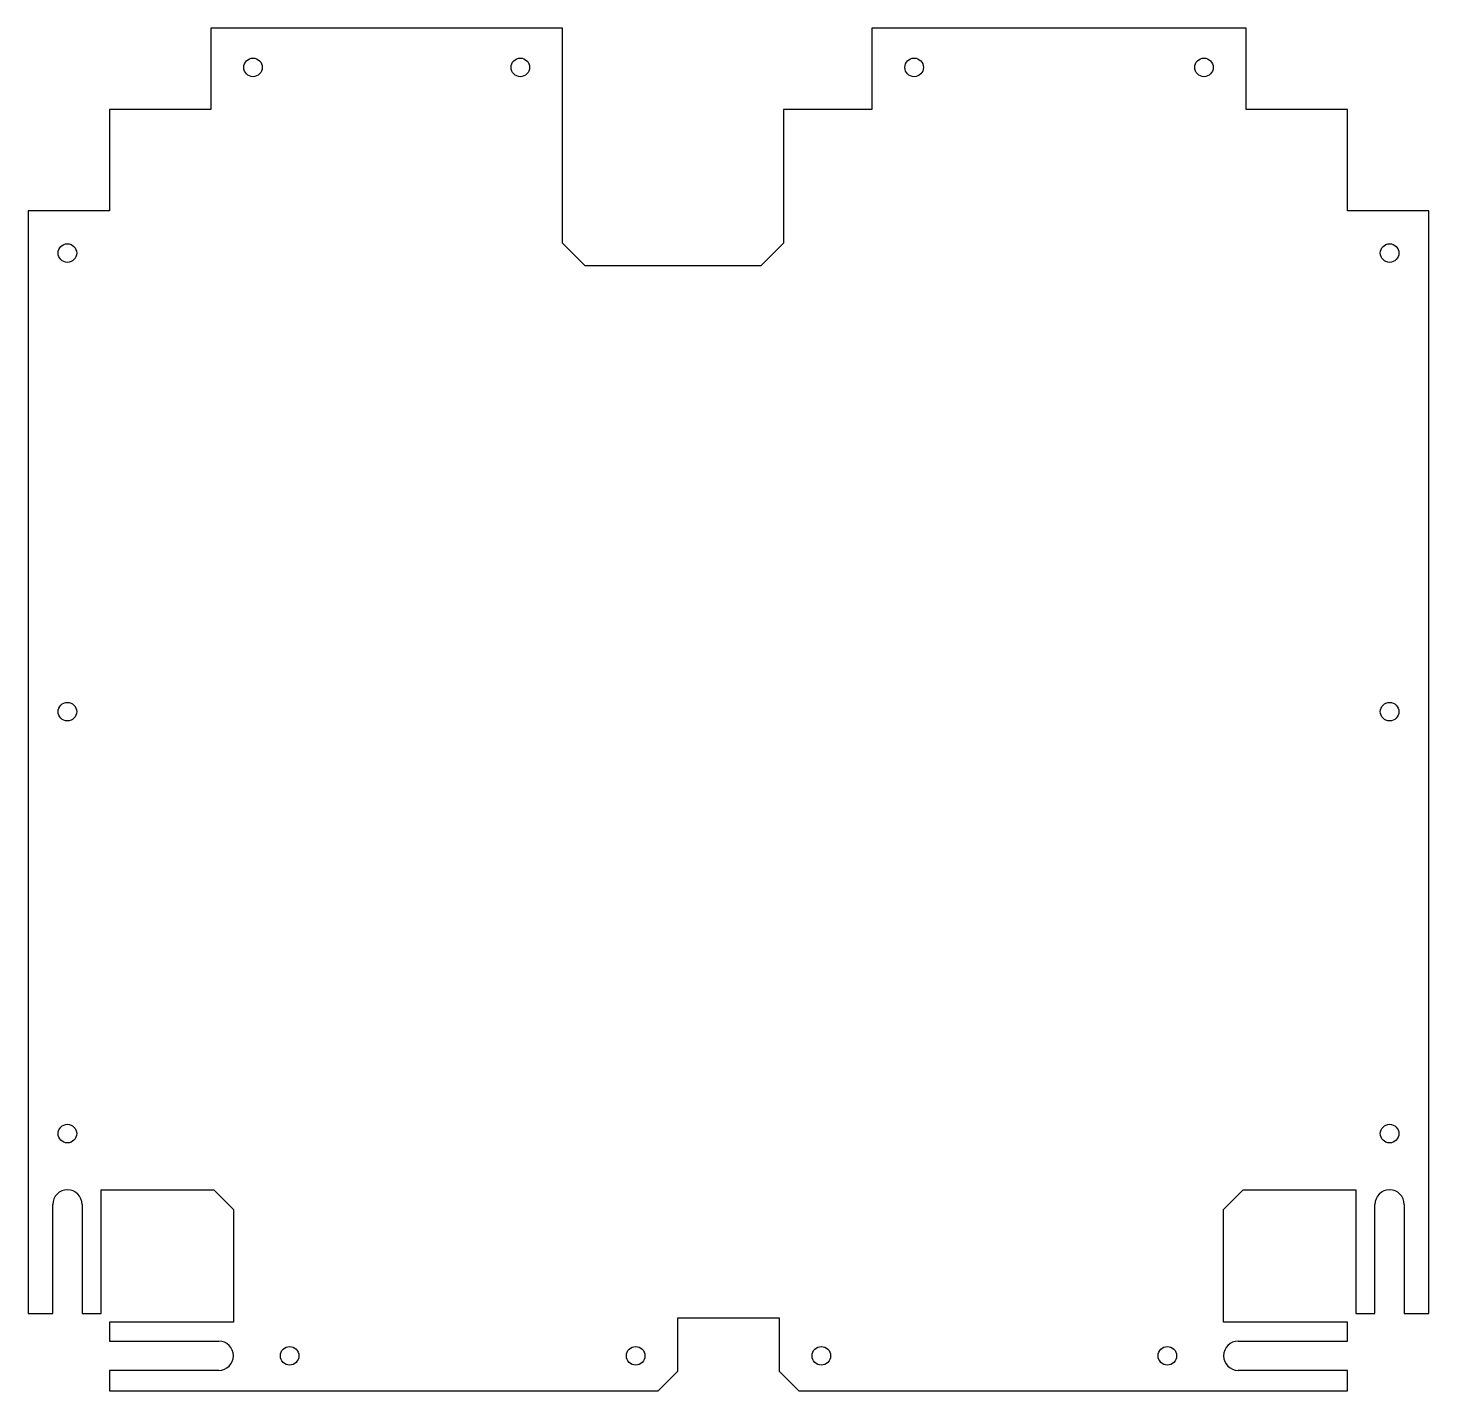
# Model space of a CAD drawing. Header units: inches. Extents: x -9.8 to 9.8, y -9.5 to 9.5.
import ezdxf

# ---------------------------------------------------------------- set-up
doc = ezdxf.new("R2010")
doc.units = ezdxf.units.IN
doc.layers.add('CUTOUTS', color=1, linetype='CONTINUOUS')
doc.layers.add('PERIMETER', color=5, linetype='CONTINUOUS')

msp = doc.modelspace()

# ---------------------------------------------------------------- linework, layer by layer
at = {"layer": 'CUTOUTS'}
for centre in [(-6.654, 8.986), (-2.913, 8.986), (2.598, 8.986), (6.654, 8.986), (-9.252, 6.388), (9.252, 6.388), (-9.252, -0.03), (9.252, -0.03), (-9.252, -5.935), (9.252, -5.935), (-6.142, -9.045), (-1.299, -9.045), (1.299, -9.045), (6.142, -9.045)]:
    msp.add_circle(centre, 0.13, dxfattribs=at)
at = {"layer": 'PERIMETER'}
for p, q in [((-2.323, 9.537), (-7.244, 9.537)), ((-7.244, 9.537), (-7.244, 8.396)), ((-2.323, 6.526), (-2.323, 9.537)), ((7.244, 9.537), (2.008, 9.537)), ((2.008, 9.537), (2.008, 8.396)), ((7.244, 8.396), (7.244, 9.537)), ((-7.244, 8.396), (-8.661, 8.396)), ((-8.661, 8.396), (-8.661, 6.978)), ((2.008, 8.396), (0.768, 8.396)), ((0.768, 8.396), (0.768, 6.526)), ((8.661, 8.396), (7.244, 8.396)), ((8.661, 6.978), (8.661, 8.396)), ((-8.661, 6.978), (-9.803, 6.978)), ((-9.803, 6.978), (-9.803, -8.455)), ((9.803, 6.978), (8.661, 6.978)), ((9.803, -8.455), (9.803, 6.978)), ((-2.008, 6.211), (-2.323, 6.526)), ((0.768, 6.526), (0.453, 6.211)), ((0.453, 6.211), (-2.008, 6.211)), ((-8.78, -8.455), (-8.78, -6.722)), ((-8.78, -6.722), (-7.205, -6.722)), ((-7.205, -6.722), (-6.929, -6.998)), ((6.929, -6.998), (7.205, -6.722)), ((7.205, -6.722), (8.78, -6.722)), ((8.78, -6.722), (8.78, -8.455)), ((-9.457, -8.455), (-9.457, -6.927)), ((-9.047, -6.927), (-9.047, -8.455)), ((-6.929, -6.998), (-6.929, -8.573)), ((6.929, -8.573), (6.929, -6.998)), ((9.047, -8.455), (9.047, -6.927)), ((9.457, -6.927), (9.457, -8.455)), ((-9.803, -8.455), (-9.457, -8.455)), ((-9.047, -8.455), (-8.78, -8.455)), ((-6.929, -8.573), (-8.661, -8.573)), ((-8.661, -8.573), (-8.661, -8.841)), ((-0.709, -9.262), (-0.709, -8.514)), ((-0.709, -8.514), (0.709, -8.514)), ((0.709, -8.514), (0.709, -9.262)), ((8.661, -8.573), (6.929, -8.573)), ((8.661, -8.841), (8.661, -8.573)), ((8.78, -8.455), (9.047, -8.455)), ((9.457, -8.455), (9.803, -8.455)), ((-8.661, -8.841), (-7.134, -8.841)), ((7.134, -8.841), (8.661, -8.841)), ((-7.134, -9.25), (-8.661, -9.25)), ((-8.661, -9.25), (-8.661, -9.537)), ((-0.984, -9.537), (-0.709, -9.262)), ((0.709, -9.262), (0.984, -9.537)), ((8.661, -9.25), (7.134, -9.25)), ((8.661, -9.537), (8.661, -9.25)), ((-8.661, -9.537), (-0.984, -9.537)), ((0.984, -9.537), (8.661, -9.537))]:
    msp.add_line(p, q, dxfattribs=at)
for centre, start, end in [((-9.252, -6.927), 0, 180), ((9.252, -6.927), 0, 180), ((-7.134, -9.045), -90, 90), ((7.134, -9.045), 90, 270)]:
    msp.add_arc(centre, 0.205, start, end, dxfattribs=at)

doc.saveas('drawing.dxf')
